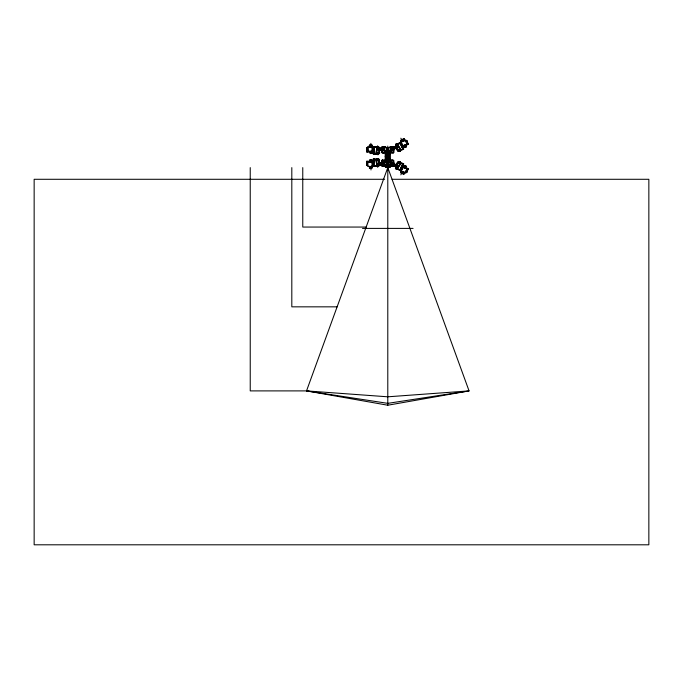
<?xml version="1.0" encoding="UTF-8"?>
<svg xmlns="http://www.w3.org/2000/svg" width="683" height="683" viewBox="0 0 683 683"><rect width="100%" height="100%" fill="white"/><g stroke="black" fill="none" stroke-linecap="round" stroke-linejoin="round"><path stroke-width="1.02" d="M383.385 160.394L382.267 160.053L382.267 160.949L382.267 160.053L385.69 160.053L385.69 162.306M385.186 147.076L381.763 147.076L381.763 147.554L385.69 147.554L385.69 146.589L382.267 146.58L382.267 147.502L384.683 147.554M385.69 150.73L385.69 152.983L382.267 152.992L382.241 149.304L381.763 149.304M386.783 165.482L386.783 158.994L386.783 165.482L382.267 165.534L382.267 166.456L385.69 166.456L385.69 164.731M389.455 153.88L389.455 152.54L388.789 152.565M389.899 162.306L389.899 160.053L393.314 160.053L393.314 164.279C388.84 161.837 394.356 168.18 394.885 165.158C388.414 159.754 393.237 169.264 394.8 165.132M393.314 146.58L393.314 147.554L389.899 147.554L389.899 146.589L393.314 146.58L393.323 147.502M390.907 165.534L388.303 165.482L387.867 163.911L387.278 164.731M393.314 166.456L393.323 165.534L393.314 166.456L389.899 166.456L389.899 164.731M389.899 152.983L393.314 152.992L393.314 152.087M373.336 153.777C373.2 147.963 373.738 156.595 373.336 153.777L378.689 153.59M379.646 163.382L378.963 163.374L378.945 164.714L380.038 165.107L383.47 165.482L384.64 164.586L383.786 163.109L376.555 163.339L376.572 162.597L376.555 163.339L377.648 163.365L377.639 163.86L376.546 163.843L376.538 165.551L378.937 165.585L379.005 161.333M373.951 146.896L374.036 154.392L373.977 147.596M373.396 160.889L373.251 158.823L374.105 158.84L373.985 166.328M376.546 163.843L378.963 163.886L378.945 164.714L376.538 164.68L380.038 164.731M373.191 166.319C373.567 163.988 371.006 165.969 372.414 162.033L367.949 161.965L367.898 165.03C366.319 164.022 367.044 166.311 366.737 165.013L367.352 165.021M366.848 165.517L366.891 161.188L373.388 161.29L373.43 158.832L378.843 158.917M367.113 165.525L366.891 161.188M367.667 166.362C367.13 164.842 369.921 167.933 372.337 166.439L372.141 165.602L372.192 168.129L369.401 168.078L369.853 167.497M369.887 167.497L369.802 168.086L369.819 166.396L369.341 166.396L369.298 167.267L372.115 167.309M369.904 161.854L369.938 159.967L372.056 160.01M369.921 166.404L369.819 167.275M370.51 160.59L369.973 159.976M370.032 167.497L370.024 168.086L371.714 168.12M370.015 167.275L370.024 166.404L370.826 166.413M370.34 166.763L370.314 167.873L371.586 167.548M370.451 161.862L370.732 159.728L371.211 159.865L371.108 161.982M370.647 160.616L371.637 160.633M370.732 159.728L371.475 159.993M370.954 159.993L370.468 159.728M370.843 159.984L370.749 160.59M370.98 169.956L371.006 167.967M371.211 168.112L371.125 167.514M371.125 167.292L371.279 166.421M371.236 161.871L371.27 159.993L371.757 160.001M371.313 159.993L371.304 160.625L371.748 160.001M372.261 162.861L372.696 163.117L372.32 162.861M372.355 165.602L372.133 166.302M372.961 165.619L372.952 165.115M373.225 165.619L373.217 165.115M373.311 166.319L373.379 162.05L367.002 161.948M373.26 160.257L373.942 160.266L373.883 165.627L374.361 166.336L373.883 165.73M373.925 158.84L373.917 159.472L377.503 159.523L377.486 158.891M376.521 165.551L376.589 159.771L376.111 159.762L376.068 162.161L376.555 162.17M376.717 166.148L374.233 165.738M377.067 166.148L377.34 165.047L377.264 166.157M377.016 158.883L376.999 159.515L377.912 159.532M377.144 166.148L377.178 164.688M377.144 159.515L377.153 158.883M377.486 166.387L377.503 165.568M377.622 159.523L377.75 158.524M377.699 167.352L377.708 166.797M377.725 165.568L377.742 164.697M377.844 158.524L377.767 159.532L378.399 159.54L378.467 158.908M377.998 158.9L378.023 159.532L378.826 159.549M378.134 159.532L378.151 158.9M378.297 165.576L378.305 164.705M378.373 159.54L378.28 158.908M379.031 160.94L379.014 162.204L379.492 162.213L379.535 159.813L379.039 160.309M379.628 164.705L379.663 162.648L379.031 162.639M380.038 165.107L380.064 163.391M393.314 164.219L393.314 164.202A1.204 1.204 0 0 0 391.982 163.075A1.204 1.204 0 0 0 390.932 164.543A1.204 1.204 0 0 0 392.503 165.414M380.303 148.877C385.596 145.206 384.93 152.377 380.294 148.715C385.784 145.88 384.717 151.763 380.337 149.031M383.598 152.591L383.351 152.983M387.124 154.221L386.655 154.7M386.979 158.114L386.8 158.721L387.124 158.157M391.41 148.518C392.759 152.352 398.513 143.336 391.41 148.518C393.024 152.232 398.343 143.268 391.419 148.698M306.522 390.898L387.79 396.806L469.059 390.898L387.79 403.354L306.522 390.898L387.79 167.617L469.059 390.898L387.79 405.224L306.522 390.898L250.234 390.898L250.234 167.617M403.457 163.732L402.415 165.96L408.34 168.727L406.667 172.731L405.454 172.167L405.104 172.919M382.42 148.177C383.923 147.46 381.985 149.159 383.317 149.44M400.272 163.228L397.805 168.462L395.636 167.446L396.558 165.44L395.944 165.149M398.044 162.187L396.345 165.901L398.531 166.917L398.18 167.668L395.005 166.182M396.217 167.719L396.592 166.934M396.712 167.95L397.079 167.164M399.316 162.366L399.692 161.564M397.754 166.003L397.54 166.456L396.558 165.44M399.401 162.4L399.777 161.606M399.384 163.374L399.777 162.58L398.881 162.161M400.579 169.896L400.793 169.435L401.664 169.836L402.961 167.062L406.966 168.923L405.668 171.706L406.88 172.27L406.445 172.073M401.1 171.049L401.45 170.298L396.524 168.513L396.78 167.984M400.648 172.705L401.28 171.134M402.629 168.095L402.398 167.711L402.731 168.146M402.022 170.007L403.311 167.224M401.117 172.679L401.373 172.142M404.379 166.182L404.652 165.619M401.689 172.287L402.056 171.501M401.809 172.347L402.176 171.553M400.861 174.848L402.125 172.133M405.062 165.807L405.958 166.225M401.689 173.192L401.946 172.654M404.925 166.413L405.181 165.867M406.095 166.012L405.523 166.686M402.85 172.833L403.218 172.039M402.944 172.876L403.457 171.681M402.731 173.678L403.482 172.159M402.885 173.755L403.201 173.243M403.047 173.823L404.037 171.45M406.376 166.421L406.12 166.968L403.901 165.935M403.533 173.149L403.901 172.364M403.533 174.054L403.781 173.516M405.813 172.329L405.463 173.081L395.355 168.223M406.308 172.56L408.144 168.641M406.47 172.637L406.718 172.201M391.581 165.363L394.842 166.524L395.568 164.97L392.64 163.194M396.866 164.765L396.251 164.475C393.997 165.807 397.267 167.258 394.842 166.524M398.966 161.64L398.71 162.213L399.068 161.683M398.898 162.306L399.162 161.734M399.026 162.366L399.29 161.786M399.111 162.4L399.435 161.854M395.961 169.572L396.2 169.06M399.316 162.494L399.726 161.991M396.49 168.752L396.874 168.027M399.427 162.554L399.581 161.922M399.521 162.597L399.871 162.059M396.806 168.897L397.054 168.112M399.973 162.802L400.204 162.213M400.17 169.7L399.367 170.093L399.803 169.64M399.504 170.161L399.768 169.623M399.683 170.238L402.85 163.45M399.879 170.332L401.775 166.268M403.149 163.596L401.98 165.32L402.782 165.696L403.764 163.877L398.684 161.504M400.289 170.528L402.099 166.652L400.784 169.982M401.16 170.929L401.45 170.298M404.66 166.319L404.934 165.747M405.01 166.473L405.113 165.696M404.549 167.796L404.865 167.104M404.951 167.147L404.626 167.83L404.788 167.07M405.668 171.706L406.974 168.932M384.324 165.132L384.683 164.415M392.247 149.466L392.802 148.638L391.991 148.074M392.785 165.277L392.059 165.013M392.64 149.842L395.406 147.724M392.204 152.642L392.23 152.983M384.077 163.228C383.411 161.76 381.438 164.313 380.277 164.279C384.401 167.557 386.023 161.632 380.585 163.903M404.327 139.272L403.055 140.135L402.722 139.358M392.563 149.295L394.8 147.929M392.904 149.671L398.744 146.58L399.06 147.246L398.744 146.58M405.813 140.707L405.463 139.947L401.083 141.996L401.433 142.747L400.571 143.157L400.776 143.609L400.972 142.96M406.394 140.988L406.88 140.766L405.642 141.347L406.94 144.122M399.589 151.105L400.11 150.866M397.327 146.683L397.54 147.135L395.944 147.887M399.768 143.413L399.35 142.952L400.17 143.336L402.902 148.868L398.445 150.943M394.928 146.7L398.172 145.368L398.531 146.119L396.345 147.144L398.044 150.849L398.718 150.533L398.966 151.395M397.574 145.641L396.823 144.13M404.788 145.966L404.712 145.163M404.66 147.417L404.37 146.854L405.258 146.469M400.545 140.374L404.302 138.623L404.549 139.161L403.311 139.742M401.058 140.391L402.697 140.032M402.979 139.904L401.997 140.357L400.853 138.197M401.271 141.902L400.904 141.116L403.525 139.895L403.892 140.681M395.525 144.736L401.527 141.936M395.79 144.864L399.282 143.234M396.874 144.736L399.478 143.55M396.729 144.83L401.433 142.747M396.541 145.163L395.628 145.59L396.866 148.271L393.835 149.039M397.062 144.924L397.805 144.574L395.764 145.53M400.776 143.609L402.031 143.029M391.581 147.673L398.027 145.436M396.345 147.135L398.531 146.119M397.54 146.58L397.83 146.999M402.739 144.89L402.278 145.103L402.842 145.12M397.028 148.672L396.592 148.877L397.608 151.045L400.708 149.603L399.692 147.426L399.256 147.63L400.272 149.808M406.94 144.122L402.944 145.983L401.647 143.208M400.272 142.525L402.082 146.393L408.007 143.626L406.667 140.305L405.429 140.886L405.079 140.135M403.44 149.312L402.398 147.084L408.332 144.309L408.007 143.626M404.08 146.299L403.755 145.616M397.13 150.021L400.229 148.57M403.892 147.101L406.163 146.042L406.419 146.597L405.779 146.896M397.395 150.593L400.494 149.142M402.492 148.177L403.098 147.895M398.641 150.012L397.83 150.388M399.248 149.722L399.905 150.96M404.148 147.656L406.487 146.563L405.693 144.856M397.497 150.823L400.605 149.372M404.763 147.374L405.378 147.084M406.154 146.999L405.523 146.341M398.624 151.558L403.773 149.15L402.398 147.084M398.676 151.532L399.324 151.233L399.12 150.627M399.538 151.549L399.854 151.395M400.17 143.336L399.555 143.515M400.571 143.157L402.082 146.393M396.336 145.266L396.644 146.085M406.88 140.766L406.274 140.485M408.332 144.309L406.453 140.408M402.176 147.63L402.697 147.383M398.906 150.73L399.196 151.293M403.166 149.44L399.666 142.807M397.754 147.033L398.744 146.58M384.042 149.816L383.47 150.491L382.907 149.816M392.674 149.816L392.11 150.491L391.547 149.816M382.873 163.228L383.163 163.109A1.204 1.204 0 0 0 382.429 163.672L383.837 163.655M383.47 163.075A1.204 1.204 0 0 1 384.52 164.876A1.204 1.204 0 0 1 382.429 164.876C386.262 162.793 374.625 164.287 383.837 164.902M391.513 163.228L392.11 162.545L392.716 163.228M383.641 164.953L384.17 164.287L383.667 163.604M383.453 147.554L378.903 148.407M392.81 147.784L391.974 148.023M373.857 147.596L374.327 146.879L373.832 146.896M371.296 153.291L370.579 153.564L372.218 153.257M378.698 147.545L379.014 150.491L382.07 149.799M380.055 163.766L383.163 163.109M381.72 148.168L378.937 148.416L378.886 147.537L376.495 147.622L376.692 152.898M373.106 148.126C370.826 146.768 373.422 156.586 372.115 147.656M369.324 145.24L372.133 145.129L369.349 145.24L369.751 145.812M369.597 145.821L371.646 145.377L371.62 145.974M373.447 151.95L366.959 152.181C367.454 149.637 365.465 147.315 367.889 148.313L368 151.378L372.457 151.225M373.268 146.922L373.422 151.191L373.183 147.622M366.959 152.181L366.822 147.844M371.159 145.761L371.134 145.172L369.955 145.214L369.973 145.812M367.633 146.99L367.659 147.818L367.633 146.99L378.809 146.725M372.722 150.132L372.295 150.397L372.73 150.38M373.464 152.352L374.147 152.326M371.842 153.265L370.066 153.333L370.579 152.702M371.825 152.659L371.398 153.282L371.381 152.651M377.289 153.641L377.264 154.273M378.527 153.598L378.391 154.238M378.553 154.23L378.399 153.342M370.254 146.017L370.314 145.428M371.057 145.402L371.62 145.377M372.09 145.727L369.631 145.821L371.082 145.769L371.04 145.172M369.324 146.93L369.238 146.06L371.373 145.983M371.953 145.957L372.329 147.656L377.921 146.982M369.272 146.93L371.1 146.862L371.065 145.991M371.979 146.828L372.329 147.648M374.591 147.101L378.391 146.965M367.42 147.827L366.942 148.348M377.136 147.605L377.187 148.476M372.585 148.143L372.935 147.63M379.142 153.316L378.971 149.244L376.564 149.329L376.572 148.493M371.578 152.668L370.425 152.71M372.15 152.651L372.175 153.257M370.681 153.564L370.485 151.489M377.417 153.76L378.433 153.726M377.554 154.264L377.417 152.872M378.766 154.221L373.353 154.409M377.938 154.247L377.716 153.624M370.246 145.428L371.68 145.377M369.349 145.829L370.895 145.744M369.29 146.051L369.955 146.034M369.776 146.034L369.99 146.905M377.81 146.76L378.672 146.725M366.711 147.852L367.872 147.81M378.254 148.074L378.083 146.973M376.529 148.493L380.03 148.373M379.663 149.722L376.581 149.833L376.606 150.576L376.581 149.833L377.665 149.79L377.648 149.287M382.608 147.921A1.204 1.204 0 0 1 384.58 148.279A1.204 1.204 0 0 1 383.496 149.961L377.904 149.782L377.887 149.278M367.044 151.413L373.422 151.191M379.056 150.917L379.535 150.9L379.62 153.299L376.205 153.419L376.111 151.02L376.598 151.003L376.683 153.402M376.162 152.283L379.577 152.164M372.201 152.651L370.715 152.676L370.98 153.299M370.041 152.727L371.783 152.659M373.345 152.983L374.019 152.958M376.179 152.915L379.603 152.796M371.535 153.282L370.22 153.325L370.476 152.71M376.188 153.171L379.611 153.043M378.467 153.598L378.911 153.581M377.622 154.64L378.297 154.614M374.335 146.879L374.207 147.485M369.742 145.214L369.785 146.913M388.806 165.482L388.806 158.994L389.438 159.002L388.832 158.985M385.69 147.554L387.278 147.554L387.79 149.125L388.303 147.554L389.899 147.554M390.403 147.076L393.826 147.076M393.826 148.792L393.34 148.792A1.204 1.204 0 0 1 391.803 149.927A1.204 1.204 0 0 1 391.069 148.16A1.204 1.204 0 0 1 392.964 147.904M386.911 148.971L388.687 148.971M393.34 149.304L393.826 149.304M381.763 150.311L382.241 150.311M393.34 150.311L393.826 150.311M384.683 150.73L386.783 150.73L386.783 147.554L386.783 153.94L385.186 153.94L385.186 158.994L390.403 158.994L390.403 153.94L387.705 153.931M388.806 150.73L390.907 150.73L390.907 152.087L393.826 152.061M381.763 150.815L382.241 150.815M393.34 150.815L393.826 150.815M381.763 152.061L384.683 152.036M384.333 152.54L381.763 152.54L381.763 148.792M386.809 152.54L386.168 152.54L386.168 160.274L386.791 160.292L386.168 160.274L386.168 158.985L387.722 158.985M389.447 153.829L386.33 153.829L386.33 159.028M385.186 156.467L385.673 156.467M386.143 156.467L386.826 156.467M389.455 152.54L389.455 160.274L388.832 160.274L388.832 152.54M388.789 160.292L389.455 160.274M381.763 160.975L384.683 160.949L384.683 162.306L386.783 162.306M382.267 161L384.683 161M390.907 161L393.314 161M381.763 162.221L382.241 162.221M393.34 162.221L393.826 162.221M388.806 162.306L390.907 162.306M381.763 162.725L382.241 162.725M393.34 162.725L393.826 162.725M393.34 163.732L393.826 163.732M387.321 164.057L388.277 164.057M386.8 164.902L388.789 164.902M389.873 165.132L389.575 165.482L392.512 165.482M381.763 165.482L387.278 165.482L387.304 164.902M385.554 166.328L386.04 166.328M389.549 166.328L390.036 166.328M390.258 167.087L385.323 167.087L390.172 167.412M384.614 179.287L34.15 179.287L34.15 544.803L648.85 544.803L648.85 179.287L392.051 179.287M366.156 227.055L302.765 227.055L302.765 167.617M362.511 228.395L413.07 228.395M337.12 306.838L291.812 306.838L291.812 167.617M390.907 147.519L388.806 147.554L388.806 153.94M369.819 168.086L369.401 168.078M371.612 161.256L370.715 161.248M377.221 158.891L378.749 158.908M378.971 163.382L377.878 163.365L377.878 163.869L378.963 163.886M372.047 160.616L369.964 160.582M376.64 165.551L377.4 165.568M377.81 165.568L378.869 165.585M374.813 165.747L377.605 165.815M376.64 165.781L377.093 165.807M377.4 166.157L374.54 166.114L377.597 166.157M377.964 166.165L378.391 166.174M373.874 166.328L378.92 166.404L371.808 166.43M371.637 167.89L371.125 167.881M377.503 158.516L378.177 158.524M377.323 159.404L378.331 159.412M373.242 159.455L376.333 159.506M376.102 160.01L379.526 160.07M376.102 160.266L376.581 160.274M373.277 160.889L373.96 160.898M376.094 160.898L379.517 160.949M366.728 165.517L367.889 165.534M372.141 165.602L377.426 165.815M369.938 159.967L371.202 159.993M372.414 162.033L372.337 166.439M373.942 165.627L374.369 165.738M391.991 164.962L392.742 164.569L392.563 163.741M380.064 149.338L383.189 149.927A1.204 1.204 0 0 1 382.429 149.364L383.291 149.483M393.826 163.997L396.251 164.475M379.663 162.648L382.053 163.271M397.754 166.003L398.744 166.456L399.06 165.79L398.744 166.456L395.568 164.97M399.384 161.419L399.999 161.709M398.411 162.076L403.491 164.449M397.497 162.213L400.605 163.664M404.157 165.388L406.436 166.447M397.395 162.443L400.494 163.894M402.492 164.859L403.098 165.141M397.13 163.015L400.229 164.466M397.028 164.364L396.592 164.159L397.608 161.991L400.708 163.433L399.692 165.61L399.256 165.406M402.099 166.652L408.024 169.418M396.669 167.369L397.557 167.779L397.036 168.752L397.574 167.395M396.046 168.291L399.282 169.802M402.569 172.133L402.509 172.944L404.353 173.781L404.097 174.319L400.554 172.662M400.895 171.92L403.542 173.149M400.895 172.167L401.98 172.705M401.066 172.654L402.509 173.328M394.783 165.149L392.426 163.63M392.904 163.365L395.406 165.312M399.879 142.704L400.127 143.242M399.367 150.516L399.632 151.088M395.38 146.674L396.114 148.262M394.842 146.512L395.568 148.066M403.738 138.888L403.986 139.426C399.41 140.826 404.174 140.698 402.927 139.264M403.098 139.187L404.105 141.449M402.927 140.169L403.303 140.963M406.009 146.785L405.121 147.34L404.225 145.419M402.833 140.211L403.201 141.005M402.407 139.759L402.637 140.305M404.541 145.24L404.951 145.889M401.911 139.742L402.159 140.28M404.993 146.563L405.267 147.135M404.66 146.725L404.934 147.297M401.783 140.698L402.159 141.492M403.926 145.53L404.251 146.222M401.664 140.758L402.031 141.552M401.117 140.365L401.365 140.894M400.648 140.331L400.989 141.074M401.015 142.943L401.228 143.396M397.515 144.062L400.042 149.364M399.965 150.234L400.212 150.815M397.088 144.258L397.557 145.257M397.019 144.668L397.335 145.359M399.512 150.448L399.692 151.063M396.473 144.292L396.823 145.035M399.324 150.533L399.777 151.438M395.961 143.464L396.2 143.976M396.712 145.086L397.079 145.872M399.316 150.67L399.692 151.472M398.804 150.781L399.068 151.353M384.52 163.672L384.683 164.279M383.351 152.591L383.59 152.983M393.314 148.834L393.314 152.983M379.62 148.407L379.697 150.465M378.271 147.562L378.297 148.433M378.237 153.607L378.254 154.238M378.117 153.615L378.1 154.247M377.639 145.795L377.656 146.358M377.708 147.579L377.733 148.45M377.921 153.743L377.955 154.623M377.836 153.743L377.87 154.631M377.443 146.768L377.477 147.588M377.281 146.777L377.272 148.109M377.101 153.649L377.118 154.281M372.064 145.137L371.236 146.854M370.869 143.328L370.971 146.316M367.889 148.313L367.992 151.387M380.021 147.998L380.081 149.714M390.907 147.554L390.907 146.58L390.907 152.983M393.826 148.459L393.826 152.54M393.826 160.496L393.826 164.577M393.826 165.482L393.826 165.96M392.23 146.58L392.11 147.221L391.991 146.58M392.23 160.053L392.11 160.693L391.991 160.053M392.23 166.456L392.11 165.815L391.991 166.456M390.907 160.053L390.907 166.456M389.899 150.73L389.873 153.743M389.873 158.729L389.873 162.622M389.575 150.32L389.575 154.512M389.575 158.9L389.575 163.083M389.259 153.931L389.259 159.011M389.319 167.412L389.31 166.541L386.271 166.541L386.271 167.412M389.208 166.541L389.208 165.423L386.33 165.423L386.271 167.412M388.277 164.902L388.277 165.482M388.277 167.412L387.355 167.617L387.355 167.087M387.79 146.102L387.79 405.224M386.587 158.985L386.612 160.249M386.023 150.32L386.023 154.512M386.023 158.729L386.023 163.083M385.716 150.875L385.716 153.743M385.716 158.729L385.716 162.622M384.683 146.58L384.683 152.983M384.683 160.053L384.683 166.456M383.59 146.58L383.47 147.221L383.351 146.58M383.59 166.456L383.47 165.815L383.351 166.456M382.267 152.087L382.267 152.992M382.267 146.58L382.267 147.554M382.267 160.053L382.241 163.732M382.267 164.415L382.267 166.456M381.763 160.496L381.763 165.96M391.632 164.193C392.016 165.849 393.348 163.297 391.769 163.937C391.692 166.063 393.34 162.895 391.632 164.193M383.001 148.655C383.633 150.473 384.427 147.323 383.001 148.638C383.624 150.499 384.418 147.297 383.001 148.655M383.001 164.151C383.436 165.952 384.631 163.083 383.061 164.031C383.265 166.046 384.631 162.904 383.001 164.151M391.641 148.638C392.238 150.482 393.075 147.332 391.641 148.638M392.597 148.757C391.547 150.397 391.572 147.135 392.597 148.757M389.156 154.196L389.02 158.669L389.156 154.196M387.184 156.125L386.826 156.808L387.184 156.125"/></g></svg>
